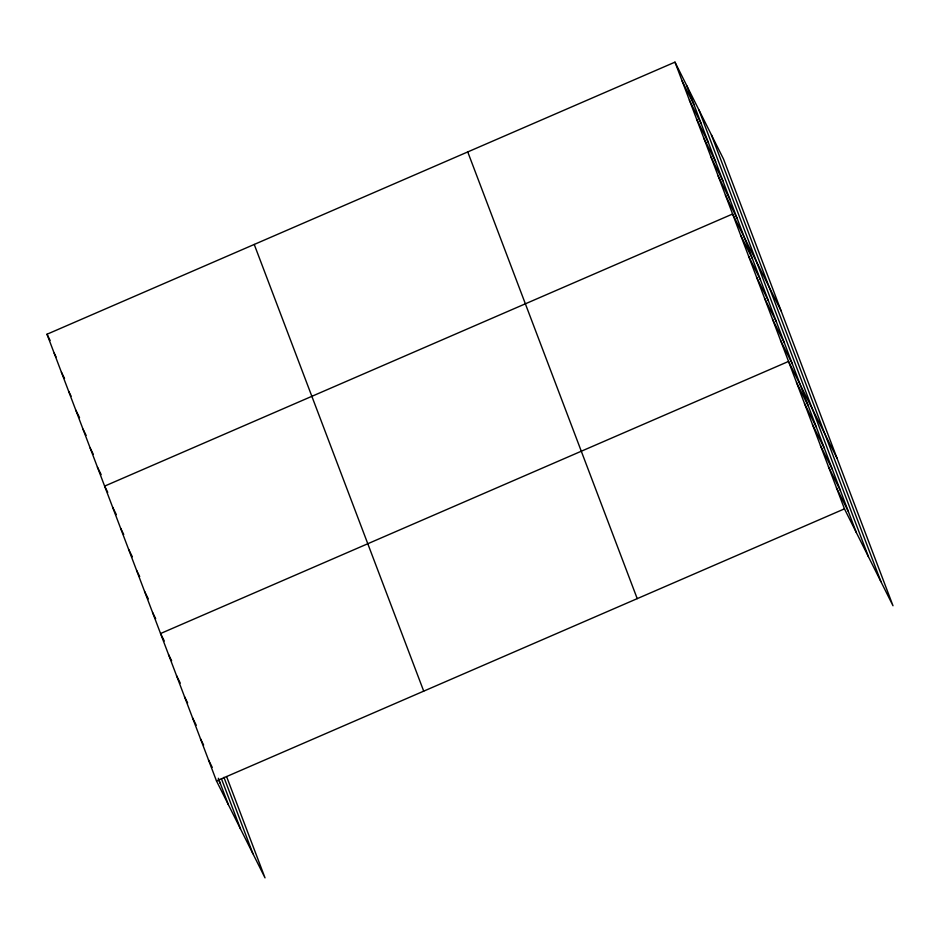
<?xml version="1.0" encoding="UTF-8"?>
<svg xmlns="http://www.w3.org/2000/svg" width="940" height="940" viewBox="0 0 940 940"><rect width="100%" height="100%" fill="white"/><g stroke="black" fill="none" stroke-linecap="round" stroke-linejoin="round"><path stroke-width="1.41" d="M226.564 776.522L265.021 877.866L216.482 780.94L47 334.24L674.979 62.134L723.518 159.06L893 605.76L844.461 508.846L674.979 62.134M216.482 780.94L844.461 508.846M682.182 81.122L694.025 104.763M689.384 100.098L701.228 123.739M696.587 119.086L708.431 142.727M703.79 138.074L715.634 161.715M710.993 157.062L722.837 180.703M718.207 176.038L730.039 199.68M725.41 195.026L737.242 218.667M781.14 310.94L732.613 214.014L104.622 486.121L107.736 492.337M740.602 235.071L752.435 258.712M748.593 256.127L760.425 279.767M756.582 277.194L768.415 300.835M764.573 298.25L776.405 321.891M772.551 319.306L784.395 342.947M780.541 340.374L792.385 364.015M837.07 458.344L788.531 361.43L160.552 633.536L164.288 640.998M796.521 382.486L808.365 406.127M804.511 403.542L816.355 427.183M812.501 424.61L824.345 448.251M820.491 445.666L832.335 469.307M828.481 466.722L840.325 490.363M836.471 487.778L848.315 511.419M47 334.24L50.114 340.456M54.203 353.228L56.071 356.953M61.406 372.205L64.519 378.432M68.608 391.193L71.099 396.175M75.811 410.181L79.547 417.642M83.014 429.169L86.127 435.385M90.217 448.145L93.33 454.373M97.419 467.133L101.156 474.594M112.612 507.177L116.349 514.638M120.602 528.233L123.716 534.461M128.592 549.301L132.329 556.762M136.582 570.357L139.696 576.572M144.572 591.413L148.309 598.874M152.562 612.469L155.676 618.696M168.542 654.593L171.656 660.808M176.532 675.649L180.268 683.11M184.522 696.705L187.636 702.932M192.512 717.772L196.249 725.234M200.502 738.828L203.616 745.044M208.492 759.884L212.229 767.346M218.456 779.789L220.336 783.525M711.404 134.878L880.886 581.578M698.937 109.957L868.419 556.668M686.823 85.775L856.305 532.486M467.744 151.928L637.226 598.639M254.235 244.447L423.717 691.147M223.943 777.345L252.907 853.684M221.452 778.755L240.429 828.763M218.339 778.261L228.326 804.581"/></g></svg>
